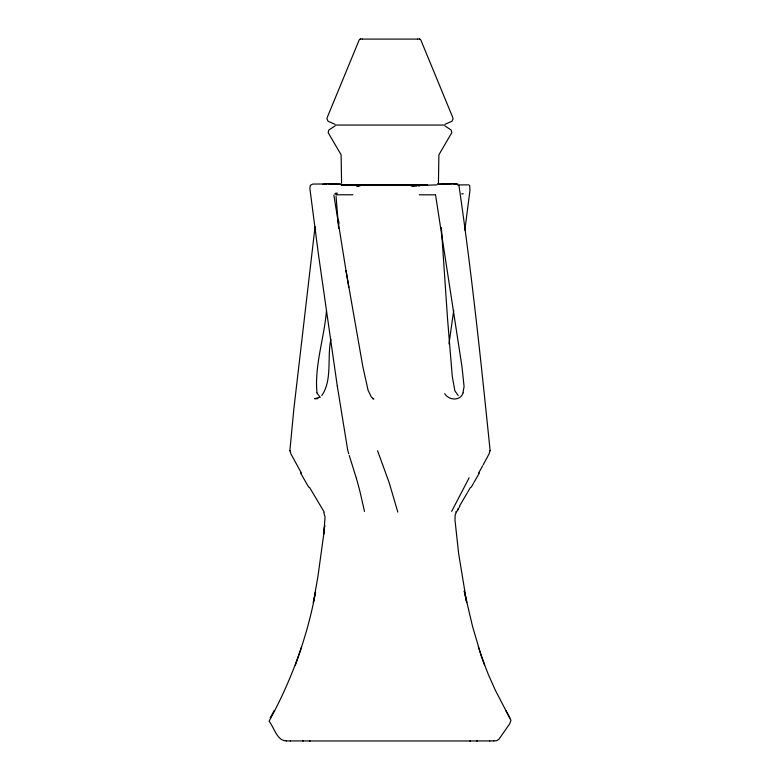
<?xml version="1.0" encoding="UTF-8"?>
<svg xmlns="http://www.w3.org/2000/svg" width="780" height="780" viewBox="0 0 780 780"><rect width="100%" height="100%" fill="white"/><g stroke="black" fill="none" stroke-linecap="round" stroke-linejoin="round"><path stroke-width="1.17" d="M341.591 183.242L341.104 154.791L328.175 132.649L328.799 130.055L335.049 125.911M438.409 184.451L438.896 154.791L451.825 132.649L451.201 130.055L444.951 125.911M289.858 450.811L293.826 409.227L315.052 226.688M330.905 339.261C326.918 357.386 332.611 379.948 321.779 395.577M464.851 230.178L469.96 190.447L469.667 185.357M453.726 310.411L448.978 343.892M489.957 450.743L489.089 453.843L483.239 464.744M326.469 310.664C324.324 337.828 314.301 365.8 317.002 392.73M286.348 740.883C277.027 740.99 274.034 727.233 269.081 721.237C291.008 681.115 307.34 637.455 315.539 592.147L313.306 602.56L317.85 577.054L323.837 533.666L325.036 516.896L323.817 512.635M462.998 392.73L464.081 386.597L461.965 366.639L435.572 194.951M301.685 646.766L295.376 665.184M456.183 512.635L455.149 515.18L454.984 520.065L458.64 553.547L466.694 602.56L464.227 591.045L472.534 626.359L481.289 656.165L488.056 673.832L495.241 690.047L510.949 720.271L509.72 723.772L498.781 739.43L496.626 740.717L493.652 740.883M469.131 477.799L451.659 511.378M274.219 710.512L270.163 717.932M482.683 465.748L478.559 473.158M458.455 508.638L456.729 511.651M467.815 491.936L470.486 487.325M459.8 506.327L457.538 510.208L458.533 508.511M467.317 492.784L459.703 505.752M463.106 393.003C460.093 401.3 448.88 400.471 444.697 393.656M455.793 512.09L456.222 511.397M445.097 124.273L451.971 121.241L453.043 118.794L452.624 117.146L420.761 39.829L419.533 39.029M319.43 397.322L314.603 398.716L317.821 398.677M322.501 184.411L327.054 183.875M410.953 185.893L413.575 185.464L412.201 185.533M352.911 194.785L335.985 194.776M463.281 193.82L461.643 193.889M416.92 186.02L412.747 186.342M418.48 185.494L437.053 184.87M418.275 185.932L419.884 185.835M439.208 184.47L451.444 183.875M457.441 184.918L468.868 184.87M411.976 185.864L412.63 185.845M360.185 39.029L362.193 39M489.557 740.932L493.828 740.883M335.673 125.053L444.327 125.053M469.862 740.971L477.282 740.932M334.639 193.859L336.853 193.849M360.467 39.029L359.239 39.829L327.376 117.146L326.956 118.794L328.029 121.241L334.903 124.273M362.349 39.088L417.651 39.088M340.499 183.875L312.731 184.06L310.333 185.357L309.875 188.409L318.377 253.939L337.301 386.119M437.58 183.875L457.704 183.875M341.503 184.899L427.45 184.899M341.24 185.162L427.684 185.162M361.589 185.377L364.084 185.377M406.673 185.377L409.295 185.377M435.337 194.854L419.25 194.785M290.277 740.932L303.313 740.932M309.592 740.971L470.408 740.971M476.687 740.932L489.723 740.932M302.718 740.932L310.138 740.971M417.807 39L419.815 39.029M286.172 740.883L290.443 740.932M452.946 183.875L456.378 184.06M358.469 185.845L360.067 185.893M328.555 183.875L340.792 184.47M335.819 193.118L337.282 193.167M357.903 186.322L356.665 186.245M358.888 185.533L357.649 185.464L359.102 185.864M372.557 398.716L373.844 398.98L371.407 397.147L368.062 390.244L362.846 366.659L345.988 270.553L333.86 195.097M320.268 397.4L316.894 393.003M458.221 395.577L454.828 390.77L452.254 376.291L447.515 318.406L441.344 227.614M324.207 512.09L309.514 487.325M301.441 473.158L290.911 453.843L290.043 450.743M509.837 717.932L505.781 710.512M458.962 185.611C471.802 273.488 481.084 362.339 490.142 450.811M397.819 512.09L389.142 482.566L377.569 450.743M484.624 665.184L478.315 646.766M349.245 455.5L356.041 477.223M348.757 453.843L347.899 450.743M347.685 450.011L337.311 386.168M364.484 511.397L360.058 491.936A506.035 418.918 28.4 0 0 356.216 477.799M345.988 270.562L348.806 287.245M336.043 196.199L338.627 228.218M338.871 221.578L338.89 223.918M308.724 487.237A514.127 168.08 54.5 0 1 300.631 473.011M479.3 473.021A514.127 168.031 -54.5 0 1 473.957 482.459M473.411 483.415A514.127 168.031 -54.5 0 1 471.208 487.247M324.656 525.505L323.817 533.998L324.704 525.525"/></g></svg>
